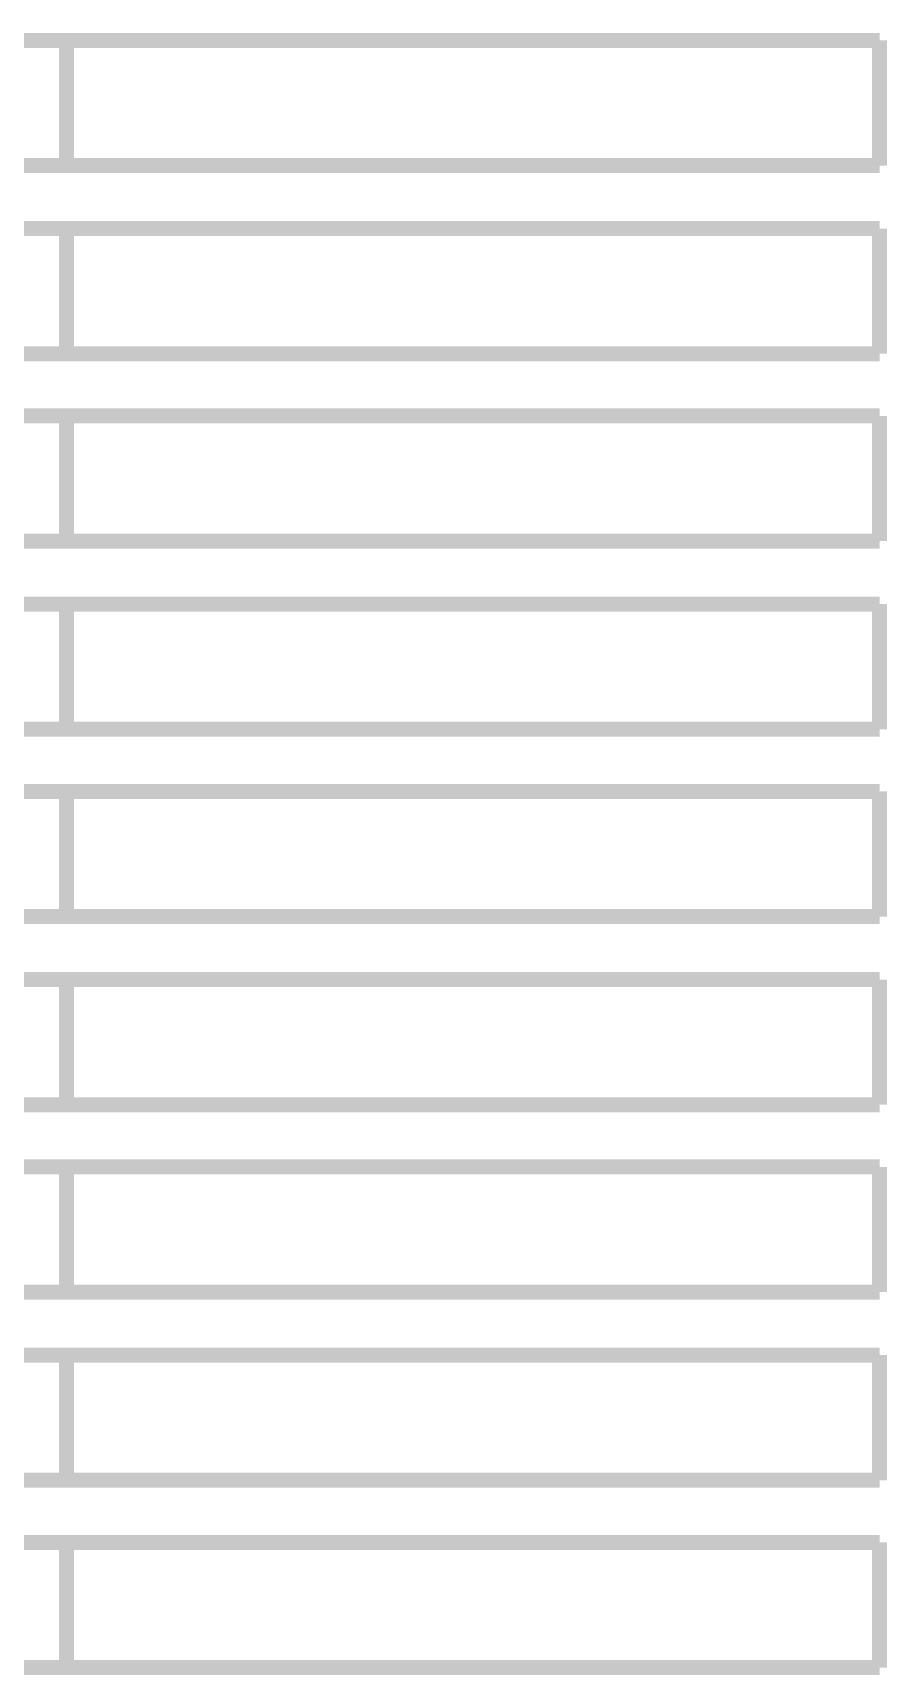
# Model space of a CAD drawing. Header units: millimetres. Extents: x -2024 to 917, y -725 to 13.
# Drawn here: x 625.08 to 642.14, y -397.69 to -364.89 of the extents above; entities that cross this region are included whole.
import ezdxf

# ---------------------------------------------------------------- set-up
doc = ezdxf.new("R2010")
doc.units = ezdxf.units.MM
doc.layers.add('Sheet', color=255, linetype='Continuous')

msp = doc.modelspace()

# ---------------------------------------------------------------- linework, layer by layer
at = {"layer": 'Sheet', "const_width": 0.3}
for points in [[(617.015, -365.039), (641.99, -365.039)], [(625.754, -365.039), (625.754, -367.539)], [(641.99, -365.039), (641.99, -367.539)], [(641.99, -367.539), (617.015, -367.539)], [(617.015, -368.798), (641.99, -368.798)], [(625.754, -368.798), (625.754, -371.298)], [(641.99, -368.798), (641.99, -371.298)], [(641.99, -371.298), (617.015, -371.298)], [(617.015, -372.54), (641.99, -372.54)], [(625.754, -372.54), (625.754, -375.04)], [(641.99, -372.54), (641.99, -375.04)], [(641.99, -375.04), (617.015, -375.04)], [(617.015, -376.299), (641.99, -376.299)], [(625.754, -376.299), (625.754, -378.799)], [(641.99, -376.299), (641.99, -378.799)], [(641.99, -378.799), (617.015, -378.799)], [(617.015, -380.041), (641.99, -380.041)], [(625.754, -380.041), (625.754, -382.542)], [(641.99, -380.041), (641.99, -382.542)], [(641.99, -382.542), (617.015, -382.542)], [(617.015, -383.8), (641.99, -383.8)], [(625.754, -383.8), (625.754, -386.3)], [(641.99, -383.8), (641.99, -386.3)], [(641.99, -386.3), (617.015, -386.3)], [(617.015, -387.542), (641.99, -387.542)], [(625.754, -387.542), (625.754, -390.043)], [(641.99, -387.542), (641.99, -390.043)], [(641.99, -390.043), (617.015, -390.043)], [(617.015, -391.301), (641.99, -391.301)], [(625.754, -391.301), (625.754, -393.802)], [(641.99, -391.301), (641.99, -393.802)], [(641.99, -393.802), (617.015, -393.802)], [(617.015, -395.044), (641.99, -395.044)], [(625.754, -395.044), (625.754, -397.544)], [(641.99, -395.044), (641.99, -397.544)], [(641.99, -397.544), (617.015, -397.544)]]:
    msp.add_lwpolyline(points, dxfattribs=at)

doc.saveas('drawing.dxf')
